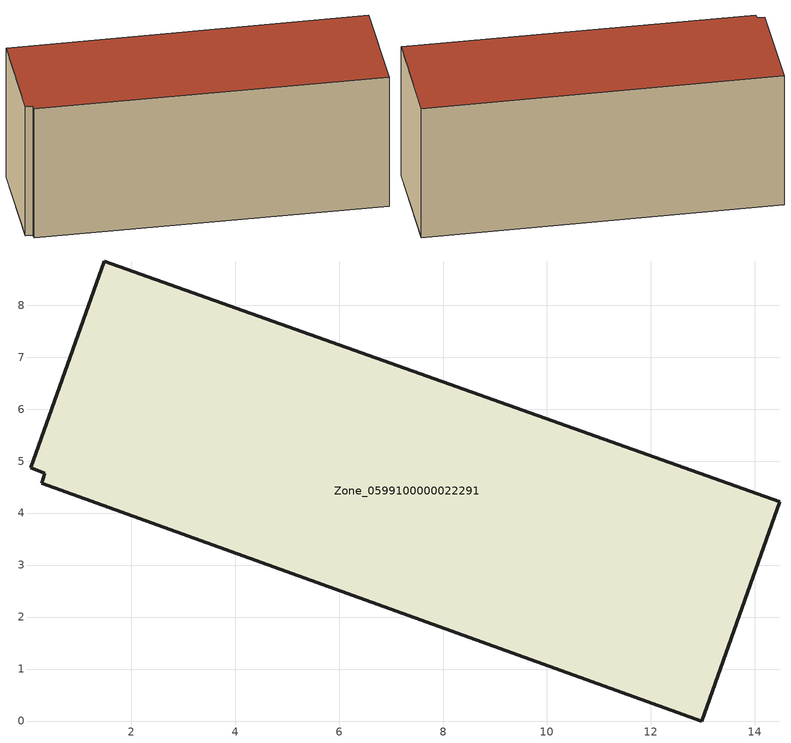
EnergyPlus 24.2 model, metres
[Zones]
Zone_0599100000022291
 floor ground (C_G): 0.28,4.58 0.34,4.77 0.07,4.87 1.48,8.85 14.48,4.22 12.98,0 z0.56
 wall outside (C_F): 12.98,0 14.48,4.22 1.48,8.85 0.07,4.87 0.34,4.77 0.28,4.58 12.98,0 z0.56:6.26
 roof outside (C_R): 0.34,4.77 0.28,4.58 12.98,0 14.48,4.22 1.48,8.85 0.07,4.87 z6.26
[BUILDING]
Pand.0599100000022291: North Axis=0; Terrain=City; Loads Convergence Tolerance Value=0.04; Temperature Convergence Tolerance Value=0.4; Solar Distribution=FullExterior; Maximum Number of Warmup Days=25; Minimum Number of Warmup Days=1
[Site:Location]
Rotterdam.The.Hague.AP_ZH_NLD Design_Conditions: Latitude=51.96; Longitude=4.45; Time Zone=1; Elevation=-4.5
[SITE:GROUNDTEMPERATURE:BUILDINGSURFACE]
18, 18, 18, 18, 18, 18, 18, 18, 18, 18, 18, 18
[MATERIAL] Thermal Absorptance=0.9; Solar Absorptance=0.7; Visible Absorptance=0.7
Name | Roughness | Thickness | Conductivity | Density | Specific Heat
G.TI.1965-1974 | MediumSmooth | 0.15 | 0.882353 | 540 | 1210
F.TI.1965-1974 | Rough | 0.3 | 0.697674 | 1920 | 840
R.TI.1965-1974 | MediumRough | 0.2 | 0.232558 | 1500 | 1000
[CONSTRUCTION]
C_G: G.TI.1965-1974
C_F: F.TI.1965-1974
C_R: R.TI.1965-1974
[ZONE]
Zone_0599100000022291: Type=1; Multiplier=1; Ceiling Height=Autocalculate; Volume=Autocalculate; Floor Area=autocalculate; Part of Total Floor Area=Yes
[ZONEINFILTRATION:DESIGNFLOWRATE]
Infil_Zone_0599100000022291: Zone or ZoneList or Space or SpaceList=Zone_0599100000022291; Schedule=AlwaysOn; Design Flow Rate Calculation Method=Flow/Area; Flow Rate per Floor Area=0.003; Constant Term Coefficient=1; Temperature Term Coefficient=0; Velocity Term Coefficient=0; Velocity Squared Term Coefficient=0
[HVACTEMPLATE:ZONE:IDEALLOADSAIRSYSTEM]
Zone_0599100000022291: Maximum Heating Supply Air Temperature=50; Minimum Cooling Supply Air Temperature=13; Maximum Heating Supply Air Humidity Ratio=0.0156; Minimum Cooling Supply Air Humidity Ratio=0.0077; Heating Limit=NoLimit; Cooling Limit=NoLimit; Dehumidification Control Type=ConstantSensibleHeatRatio; Cooling Sensible Heat Ratio=0.7; Dehumidification Setpoint=60; Humidification Control Type=None; Humidification Setpoint=30; Outdoor Air Method=None; Outdoor Air Flow Rate per Person=0.00944; Outdoor Air Flow Rate per Zone Floor Area=0; Outdoor Air Flow Rate per Zone=0; Demand Controlled Ventilation Type=None; Outdoor Air Economizer Type=NoEconomizer; Heat Recovery Type=None; Sensible Heat Recovery Effectiveness=0.7; Latent Heat Recovery Effectiveness=0.65
[ZONECONTROL:THERMOSTAT]
ThermostatControl_Zone_0599100000022291: Zone or ZoneList=Zone_0599100000022291; Control Type Schedule=DualSetpointControlType; Control 1=Thermostat_Zone_0599100000022291; Temperature Difference Between Cutout And Setpoint=0
[THERMOSTATSETPOINT:DUALSETPOINT]
Thermostat_Zone_0599100000022291: Heating Setpoint Temperature Schedule=HeatingSetpoint_Zone_0599100000022291; Cooling Setpoint Temperature Schedule=CoolingSetpoint_Zone_0599100000022291
[SCHEDULE:COMPACT]
HeatingSetpoint_Zone_0599100000022291: Through: 12/31, For: AllDays, Until: 24:00, 21
CoolingSetpoint_Zone_0599100000022291: Through: 12/31, For: AllDays, Until: 24:00, 24
DualSetpointControlType: Through: 12/31, For: AllDays, Until: 24:00, 4
AlwaysOn: Through: 12/31, For: AllDays, Until: 24:00, 1
